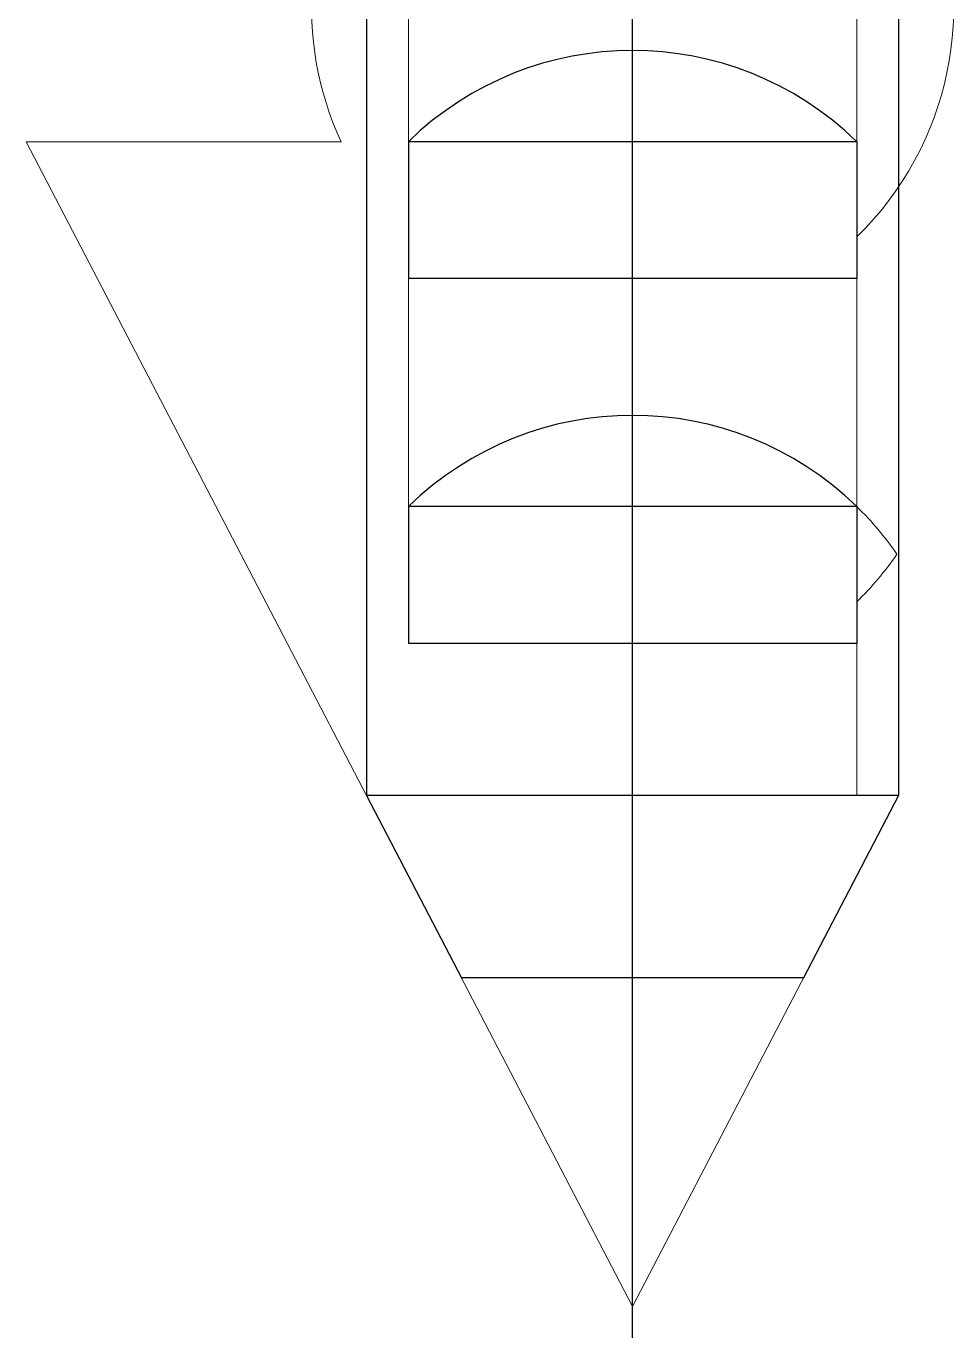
# Model space of a CAD drawing. Header units: millimetres. Extents: x 2148 to 2681, y 758 to 986.
# Drawn here: x 2290.91144 to 2290.93404, y 875.1721 to 875.20404 of the extents above; entities that cross this region are included whole.
import ezdxf

# ---------------------------------------------------------------- set-up
doc = ezdxf.new("R2010")
doc.units = ezdxf.units.MM
doc.layers.add('0.4', color=121, linetype='Continuous')
doc.layers.add('contrucion line05', color=86, linetype='Continuous')

msp = doc.modelspace()

# ---------------------------------------------------------------- linework, layer by layer
at = {"layer": '0.4', "color": 86, "lineweight": 0, "ltscale": 0.5}
for p, q in [((2290.931681338395, 875.2278983710519, -2.220439746692983e-08), (2290.931681338395, 875.1890095793885, -2.220439746692983e-08)), ((2290.931681338395, 875.2278983710519, -2.220439746692983e-08), (2290.931681338395, 875.1890095793885, -2.220439746692983e-08)), ((2290.931681338395, 875.2278983710519, -2.220439746692983e-08), (2290.931681338395, 875.1890095793885, -2.220439746692983e-08)), ((2290.931681338395, 875.2278983710519, -2.220439746692983e-08), (2290.931681338395, 875.1890095793885, -2.220439746692983e-08)), ((2290.931681338395, 875.2278983710519, -2.220439746692983e-08), (2290.931681338395, 875.1890095793885, -2.220439746692983e-08)), ((2290.931681338395, 875.2278983710519, -2.220439746692983e-08), (2290.931681338395, 875.1890095793885, -2.220439746692983e-08)), ((2290.931681338395, 875.2278983710519, -2.220439746692983e-08), (2290.931681338395, 875.1890095793885, -2.220439746692983e-08)), ((2290.931681338395, 875.2278983710519, -2.220439746692983e-08), (2290.931681338395, 875.1890095793885, -2.220439746692983e-08)), ((2290.931681338395, 875.2278983710519, -2.220439746692983e-08), (2290.931681338395, 875.1890095793885, -2.220439746692983e-08)), ((2290.931681338395, 875.2278983710519, -2.220439746692983e-08), (2290.931681338395, 875.1890095793885, -2.220439746692983e-08)), ((2290.920755439776, 875.1890095793885, -2.220439746692983e-08), (2290.920755439776, 875.2101206377217, -2.220439746692983e-08)), ((2290.920755439776, 875.1890095793885, -2.220439746692983e-08), (2290.920755439776, 875.2101206377217, -2.220439746692983e-08)), ((2290.920755439776, 875.1890095793885, -2.220439746692983e-08), (2290.920755439776, 875.2101206377217, -2.220439746692983e-08)), ((2290.920755439776, 875.1890095793885, -2.220439746692983e-08), (2290.920755439776, 875.2101206377217, -2.220439746692983e-08)), ((2290.920755439776, 875.1890095793885, -2.220439746692983e-08), (2290.920755439776, 875.2101206377217, -2.220439746692983e-08)), ((2290.920755439776, 875.1890095793885, -2.220439746692983e-08), (2290.920755439776, 875.2101206377217, -2.220439746692983e-08)), ((2290.920755439776, 875.1890095793885, -2.220439746692983e-08), (2290.920755439776, 875.2101206377217, -2.220439746692983e-08)), ((2290.920755439776, 875.1890095793885, -2.220439746692983e-08), (2290.920755439776, 875.2101206377217, -2.220439746692983e-08)), ((2290.920755439776, 875.1890095793885, -2.220439746692983e-08), (2290.920755439776, 875.2101206377217, -2.220439746692983e-08)), ((2290.920755439776, 875.1890095793885, -2.220439746692983e-08), (2290.920755439776, 875.2101206377217, -2.220439746692983e-08)), ((2290.926218389086, 875.1728614716219, -2.220439746692983e-08), (2290.911442191474, 875.2012317710567, -2.220439746692983e-08)), ((2290.911442191474, 875.2012317710567, -2.220439746692983e-08), (2290.919115281507, 875.2012317710567, -2.220439746692983e-08)), ((2290.926218389086, 875.1728614716219, -2.220439746692983e-08), (2290.911442191474, 875.2012317710567, -2.220439746692983e-08)), ((2290.911442191474, 875.2012317710567, -2.220439746692983e-08), (2290.919115281507, 875.2012317710567, -2.220439746692983e-08)), ((2290.926218389086, 875.1728614716219, -2.220439746692983e-08), (2290.911442191474, 875.2012317710567, -2.220439746692983e-08)), ((2290.911442191474, 875.2012317710567, -2.220439746692983e-08), (2290.919115281507, 875.2012317710567, -2.220439746692983e-08)), ((2290.926218389086, 875.1728614716219, -2.220439746692983e-08), (2290.911442191474, 875.2012317710567, -2.220439746692983e-08)), ((2290.911442191474, 875.2012317710567, -2.220439746692983e-08), (2290.919115281507, 875.2012317710567, -2.220439746692983e-08)), ((2290.926218389086, 875.1728614716219, -2.220439746692983e-08), (2290.911442191474, 875.2012317710567, -2.220439746692983e-08)), ((2290.911442191474, 875.2012317710567, -2.220439746692983e-08), (2290.919115281507, 875.2012317710567, -2.220439746692983e-08)), ((2290.926218389086, 875.1728614716219, -2.220439746692983e-08), (2290.911442191474, 875.2012317710567, -2.220439746692983e-08)), ((2290.911442191474, 875.2012317710567, -2.220439746692983e-08), (2290.919115281507, 875.2012317710567, -2.220439746692983e-08)), ((2290.926218389086, 875.1728614716219, -2.220439746692983e-08), (2290.911442191474, 875.2012317710567, -2.220439746692983e-08)), ((2290.911442191474, 875.2012317710567, -2.220439746692983e-08), (2290.919115281507, 875.2012317710567, -2.220439746692983e-08)), ((2290.926218389086, 875.1728614716219, -2.220439746692983e-08), (2290.911442191474, 875.2012317710567, -2.220439746692983e-08)), ((2290.911442191474, 875.2012317710567, -2.220439746692983e-08), (2290.919115281507, 875.2012317710567, -2.220439746692983e-08)), ((2290.926218389086, 875.1728614716219, -2.220439746692983e-08), (2290.911442191474, 875.2012317710567, -2.220439746692983e-08)), ((2290.911442191474, 875.2012317710567, -2.220439746692983e-08), (2290.919115281507, 875.2012317710567, -2.220439746692983e-08)), ((2290.926218389086, 875.1728614716219, -2.220439746692983e-08), (2290.911442191474, 875.2012317710567, -2.220439746692983e-08)), ((2290.911442191474, 875.2012317710567, -2.220439746692983e-08), (2290.919115281507, 875.2012317710567, -2.220439746692983e-08)), ((2290.931681338395, 875.1989131040125, -2.220439746692983e-08), (2290.931681338395, 875.1853058849472, -2.220439746692983e-08)), ((2290.931681338395, 875.1989131040125, -2.220439746692983e-08), (2290.931681338395, 875.1853058849472, -2.220439746692983e-08)), ((2290.931681338395, 875.1989131040125, -2.220439746692983e-08), (2290.931681338395, 875.1853058849472, -2.220439746692983e-08)), ((2290.931681338395, 875.1989131040125, -2.220439746692983e-08), (2290.931681338395, 875.1853058849472, -2.220439746692983e-08)), ((2290.931681338395, 875.1989131040125, -2.220439746692983e-08), (2290.931681338395, 875.1853058849472, -2.220439746692983e-08)), ((2290.931681338395, 875.1989131040125, -2.220439746692983e-08), (2290.931681338395, 875.1853058849472, -2.220439746692983e-08)), ((2290.931681338395, 875.1989131040125, -2.220439746692983e-08), (2290.931681338395, 875.1853058849472, -2.220439746692983e-08)), ((2290.931681338395, 875.1989131040125, -2.220439746692983e-08), (2290.931681338395, 875.1853058849472, -2.220439746692983e-08)), ((2290.931681338395, 875.1989131040125, -2.220439746692983e-08), (2290.931681338395, 875.1853058849472, -2.220439746692983e-08)), ((2290.931681338395, 875.1989131040125, -2.220439746692983e-08), (2290.931681338395, 875.1853058849472, -2.220439746692983e-08)), ((2290.931681338395, 875.1923429043916, -2.220439746692983e-08), (2290.931681338395, 875.1900242373474, -2.220439746692983e-08)), ((2290.931681338395, 875.1923429043916, -2.220439746692983e-08), (2290.931681338395, 875.1900242373474, -2.220439746692983e-08)), ((2290.931681338395, 875.1923429043916, -2.220439746692983e-08), (2290.931681338395, 875.1900242373474, -2.220439746692983e-08)), ((2290.931681338395, 875.1923429043916, -2.220439746692983e-08), (2290.931681338395, 875.1900242373474, -2.220439746692983e-08)), ((2290.931681338395, 875.1923429043916, -2.220439746692983e-08), (2290.931681338395, 875.1900242373474, -2.220439746692983e-08)), ((2290.931681338395, 875.1923429043916, -2.220439746692983e-08), (2290.931681338395, 875.1900242373474, -2.220439746692983e-08)), ((2290.931681338395, 875.1923429043916, -2.220439746692983e-08), (2290.931681338395, 875.1900242373474, -2.220439746692983e-08)), ((2290.931681338395, 875.1923429043916, -2.220439746692983e-08), (2290.931681338395, 875.1900242373474, -2.220439746692983e-08)), ((2290.931681338395, 875.1923429043916, -2.220439746692983e-08), (2290.931681338395, 875.1900242373474, -2.220439746692983e-08)), ((2290.931681338395, 875.1923429043916, -2.220439746692983e-08), (2290.931681338395, 875.1900242373474, -2.220439746692983e-08)), ((2290.931681338395, 875.1890095793885, -2.220439746692983e-08), (2290.920755439776, 875.1890095793885, -2.220439746692983e-08)), ((2290.931681338395, 875.1890095793885, -2.220439746692983e-08), (2290.920755439776, 875.1890095793885, -2.220439746692983e-08)), ((2290.931681338395, 875.1890095793885, -2.220439746692983e-08), (2290.920755439776, 875.1890095793885, -2.220439746692983e-08)), ((2290.931681338395, 875.1890095793885, -2.220439746692983e-08), (2290.920755439776, 875.1890095793885, -2.220439746692983e-08)), ((2290.931681338395, 875.1890095793885, -2.220439746692983e-08), (2290.920755439776, 875.1890095793885, -2.220439746692983e-08)), ((2290.931681338395, 875.1890095793885, -2.220439746692983e-08), (2290.920755439776, 875.1890095793885, -2.220439746692983e-08)), ((2290.931681338395, 875.1890095793885, -2.220439746692983e-08), (2290.920755439776, 875.1890095793885, -2.220439746692983e-08)), ((2290.931681338395, 875.1890095793885, -2.220439746692983e-08), (2290.920755439776, 875.1890095793885, -2.220439746692983e-08)), ((2290.931681338395, 875.1890095793885, -2.220439746692983e-08), (2290.920755439776, 875.1890095793885, -2.220439746692983e-08)), ((2290.931681338395, 875.1890095793885, -2.220439746692983e-08), (2290.920755439776, 875.1890095793885, -2.220439746692983e-08)), ((2290.932699854358, 875.1853058849472, -2.220439746692983e-08), (2290.926218389086, 875.1728614716219, -2.220439746692983e-08)), ((2290.932699854358, 875.1853058849472, -2.220439746692983e-08), (2290.926218389086, 875.1728614716219, -2.220439746692983e-08)), ((2290.932699854358, 875.1853058849472, -2.220439746692983e-08), (2290.926218389086, 875.1728614716219, -2.220439746692983e-08)), ((2290.932699854358, 875.1853058849472, -2.220439746692983e-08), (2290.926218389086, 875.1728614716219, -2.220439746692983e-08)), ((2290.932699854358, 875.1853058849472, -2.220439746692983e-08), (2290.926218389086, 875.1728614716219, -2.220439746692983e-08)), ((2290.932699854358, 875.1853058849472, -2.220439746692983e-08), (2290.926218389086, 875.1728614716219, -2.220439746692983e-08)), ((2290.932699854358, 875.1853058849472, -2.220439746692983e-08), (2290.926218389086, 875.1728614716219, -2.220439746692983e-08)), ((2290.932699854358, 875.1853058849472, -2.220439746692983e-08), (2290.926218389086, 875.1728614716219, -2.220439746692983e-08)), ((2290.932699854358, 875.1853058849472, -2.220439746692983e-08), (2290.926218389086, 875.1728614716219, -2.220439746692983e-08)), ((2290.932699854358, 875.1853058849472, -2.220439746692983e-08), (2290.926218389086, 875.1728614716219, -2.220439746692983e-08)), ((2290.931681338395, 875.1853058849472, -2.220439746692983e-08), (2290.932699854358, 875.1853058849472, -2.220439746692983e-08)), ((2290.931681338395, 875.1853058849472, -2.220439746692983e-08), (2290.932699854358, 875.1853058849472, -2.220439746692983e-08)), ((2290.931681338395, 875.1853058849472, -2.220439746692983e-08), (2290.932699854358, 875.1853058849472, -2.220439746692983e-08)), ((2290.931681338395, 875.1853058849472, -2.220439746692983e-08), (2290.932699854358, 875.1853058849472, -2.220439746692983e-08)), ((2290.931681338395, 875.1853058849472, -2.220439746692983e-08), (2290.932699854358, 875.1853058849472, -2.220439746692983e-08)), ((2290.931681338395, 875.1853058849472, -2.220439746692983e-08), (2290.932699854358, 875.1853058849472, -2.220439746692983e-08)), ((2290.931681338395, 875.1853058849472, -2.220439746692983e-08), (2290.932699854358, 875.1853058849472, -2.220439746692983e-08)), ((2290.931681338395, 875.1853058849472, -2.220439746692983e-08), (2290.932699854358, 875.1853058849472, -2.220439746692983e-08)), ((2290.931681338395, 875.1853058849472, -2.220439746692983e-08), (2290.932699854358, 875.1853058849472, -2.220439746692983e-08)), ((2290.931681338395, 875.1853058849472, -2.220439746692983e-08), (2290.932699854358, 875.1853058849472, -2.220439746692983e-08))]:
    msp.add_line(p, q, dxfattribs=at)
for centre, radius, start, end in [((2290.926218389086, 875.204516870867, -2.220439746692983e-08), 0.007825983521227571, 314.2709837656231, 90), ((2290.926218389086, 875.204516870867, -2.220439746692983e-08), 0.007825983521227571, 314.2709837656231, 90), ((2290.926218389086, 875.204516870867, -2.220439746692983e-08), 0.007825983521227571, 314.2709837656231, 90), ((2290.926218389086, 875.204516870867, -2.220439746692983e-08), 0.007825983521227571, 314.2709837656231, 90), ((2290.926218389086, 875.204516870867, -2.220439746692983e-08), 0.007825983521227571, 314.2709837656231, 90), ((2290.926218389086, 875.204516870867, -2.220439746692983e-08), 0.007825983521227571, 314.2709837656231, 90), ((2290.926218389086, 875.204516870867, -2.220439746692983e-08), 0.007825983521227571, 314.2709837656231, 90), ((2290.926218389086, 875.204516870867, -2.220439746692983e-08), 0.007825983521227571, 314.2709837656231, 90), ((2290.926218389086, 875.204516870867, -2.220439746692983e-08), 0.007825983521227571, 314.2709837656231, 90), ((2290.926218389086, 875.204516870867, -2.220439746692983e-08), 0.007825983521227571, 314.2709837656231, 90), ((2290.926218389086, 875.204516870867, -2.220439746692983e-08), 0.007825983521227571, 145.9140895742902, 204.8199602772743), ((2290.926218389086, 875.204516870867, -2.220439746692983e-08), 0.007825983521227571, 145.9140895742902, 204.8199602772743), ((2290.926218389086, 875.204516870867, -2.220439746692983e-08), 0.007825983521227571, 145.9140895742902, 204.8199602772743), ((2290.926218389086, 875.204516870867, -2.220439746692983e-08), 0.007825983521227571, 145.9140895742902, 204.8199602772743), ((2290.926218389086, 875.204516870867, -2.220439746692983e-08), 0.007825983521227571, 145.9140895742902, 204.8199602772743), ((2290.926218389086, 875.204516870867, -2.220439746692983e-08), 0.007825983521227571, 145.9140895742902, 204.8199602772743), ((2290.926218389086, 875.204516870867, -2.220439746692983e-08), 0.007825983521227571, 145.9140895742902, 204.8199602772743), ((2290.926218389086, 875.204516870867, -2.220439746692983e-08), 0.007825983521227571, 145.9140895742902, 204.8199602772743), ((2290.926218389086, 875.204516870867, -2.220439746692983e-08), 0.007825983521227571, 145.9140895742902, 204.8199602772743), ((2290.926218389086, 875.204516870867, -2.220439746692983e-08), 0.007825983521227571, 145.9140895742902, 204.8199602772743), ((2290.926218389086, 875.186739137537, -2.220439746692983e-08), 0.007825983521227571, 34.60442543421459, 45.72901623437693), ((2290.926218389086, 875.186739137537, -2.220439746692983e-08), 0.007825983521227571, 34.60442543421459, 45.72901623437693), ((2290.926218389086, 875.186739137537, -2.220439746692983e-08), 0.007825983521227571, 34.60442543421459, 45.72901623437693), ((2290.926218389086, 875.186739137537, -2.220439746692983e-08), 0.007825983521227571, 34.60442543421459, 45.72901623437693), ((2290.926218389086, 875.186739137537, -2.220439746692983e-08), 0.007825983521227571, 34.60442543421459, 45.72901623437693), ((2290.926218389086, 875.186739137537, -2.220439746692983e-08), 0.007825983521227571, 34.60442543421459, 45.72901623437693), ((2290.926218389086, 875.186739137537, -2.220439746692983e-08), 0.007825983521227571, 34.60442543421459, 45.72901623437693), ((2290.926218389086, 875.186739137537, -2.220439746692983e-08), 0.007825983521227571, 34.60442543421459, 45.72901623437693), ((2290.926218389086, 875.186739137537, -2.220439746692983e-08), 0.007825983521227571, 34.60442543421459, 45.72901623437693), ((2290.926218389086, 875.186739137537, -2.220439746692983e-08), 0.007825983521227571, 34.60442543421459, 45.72901623437693), ((2290.926218389086, 875.195628004202, -2.220439746692983e-08), 0.007825983521231181, 314.2709837656231, 325.3955745657854), ((2290.926218389086, 875.195628004202, -2.220439746692983e-08), 0.007825983521231181, 314.2709837656231, 325.3955745657854), ((2290.926218389086, 875.195628004202, -2.220439746692983e-08), 0.007825983521231181, 314.2709837656231, 325.3955745657854), ((2290.926218389086, 875.195628004202, -2.220439746692983e-08), 0.007825983521231181, 314.2709837656231, 325.3955745657854), ((2290.926218389086, 875.195628004202, -2.220439746692983e-08), 0.007825983521231181, 314.2709837656231, 325.3955745657854), ((2290.926218389086, 875.195628004202, -2.220439746692983e-08), 0.007825983521231181, 314.2709837656231, 325.3955745657854), ((2290.926218389086, 875.195628004202, -2.220439746692983e-08), 0.007825983521231181, 314.2709837656231, 325.3955745657854), ((2290.926218389086, 875.195628004202, -2.220439746692983e-08), 0.007825983521231181, 314.2709837656231, 325.3955745657854), ((2290.926218389086, 875.195628004202, -2.220439746692983e-08), 0.007825983521231181, 314.2709837656231, 325.3955745657854), ((2290.926218389086, 875.195628004202, -2.220439746692983e-08), 0.007825983521231181, 314.2709837656231, 325.3955745657854)]:
    msp.add_arc(centre, radius, start, end, dxfattribs=at)
at = {"layer": 'contrucion line05', "ltscale": 0.5}
for p, q in [((2290.926218389086, 875.172097756639, -2.220439746692983e-08), (2290.926218389086, 875.2746969348179, -2.220439746692983e-08)), ((2290.926218389086, 875.172097756639, -2.220439746692983e-08), (2290.926218389086, 875.2746969348179, -2.220439746692983e-08)), ((2290.926218389086, 875.172097756639, -2.220439746692983e-08), (2290.926218389086, 875.2746969348179, -2.220439746692983e-08)), ((2290.926218389086, 875.172097756639, -2.220439746692983e-08), (2290.926218389086, 875.2746969348179, -2.220439746692983e-08)), ((2290.926218389086, 875.172097756639, -2.220439746692983e-08), (2290.926218389086, 875.2746969348179, -2.220439746692983e-08)), ((2290.926218389086, 875.172097756639, -2.220439746692983e-08), (2290.926218389086, 875.2746969348179, -2.220439746692983e-08)), ((2290.926218389086, 875.172097756639, -2.220439746692983e-08), (2290.926218389086, 875.2746969348179, -2.220439746692983e-08)), ((2290.926218389086, 875.172097756639, -2.220439746692983e-08), (2290.926218389086, 875.2746969348179, -2.220439746692983e-08)), ((2290.926218389086, 875.172097756639, -2.220439746692983e-08), (2290.926218389086, 875.2746969348179, -2.220439746692983e-08)), ((2290.926218389086, 875.172097756639, -2.220439746692983e-08), (2290.926218389086, 875.2746969348179, -2.220439746692983e-08)), ((2290.926218389086, 875.172097756639, -2.220439746692983e-08), (2290.926218389086, 875.2746969348179, -2.220439746692983e-08)), ((2290.926218389086, 875.172097756639, -2.220439746692983e-08), (2290.926218389086, 875.2746969348179, -2.220439746692983e-08)), ((2290.926218389086, 875.172097756639, -2.220439746692983e-08), (2290.926218389086, 875.2746969348179, -2.220439746692983e-08)), ((2290.926218389086, 875.172097756639, -2.220439746692983e-08), (2290.926218389086, 875.2746969348179, -2.220439746692983e-08)), ((2290.926218389086, 875.172097756639, -2.220439746692983e-08), (2290.926218389086, 875.2746969348179, -2.220439746692983e-08)), ((2290.926218389086, 875.172097756639, -2.220439746692983e-08), (2290.926218389086, 875.2746969348179, -2.220439746692983e-08)), ((2290.926218389086, 875.172097756639, -2.220439746692983e-08), (2290.926218389086, 875.2746969348179, -2.220439746692983e-08)), ((2290.926218389086, 875.172097756639, -2.220439746692983e-08), (2290.926218389086, 875.2746969348179, -2.220439746692983e-08)), ((2290.926218389086, 875.172097756639, -2.220439746692983e-08), (2290.926218389086, 875.2746969348179, -2.220439746692983e-08)), ((2290.926218389086, 875.172097756639, -2.220439746692983e-08), (2290.926218389086, 875.2746969348179, -2.220439746692983e-08)), ((2290.919736923813, 875.2475279516318, -2.220439746692983e-08), (2290.919736923813, 875.1853058849472, -2.220439746692983e-08)), ((2290.919736923813, 875.2475279516318, -2.220439746692983e-08), (2290.919736923813, 875.1853058849472, -2.220439746692983e-08)), ((2290.919736923813, 875.2475279516318, -2.220439746692983e-08), (2290.919736923813, 875.1853058849472, -2.220439746692983e-08)), ((2290.919736923813, 875.2475279516318, -2.220439746692983e-08), (2290.919736923813, 875.1853058849472, -2.220439746692983e-08)), ((2290.919736923813, 875.2475279516318, -2.220439746692983e-08), (2290.919736923813, 875.1853058849472, -2.220439746692983e-08)), ((2290.919736923813, 875.2475279516318, -2.220439746692983e-08), (2290.919736923813, 875.1853058849472, -2.220439746692983e-08)), ((2290.919736923813, 875.2475279516318, -2.220439746692983e-08), (2290.919736923813, 875.1853058849472, -2.220439746692983e-08)), ((2290.919736923813, 875.2475279516318, -2.220439746692983e-08), (2290.919736923813, 875.1853058849472, -2.220439746692983e-08)), ((2290.919736923813, 875.2475279516318, -2.220439746692983e-08), (2290.919736923813, 875.1853058849472, -2.220439746692983e-08)), ((2290.919736923813, 875.2475279516318, -2.220439746692983e-08), (2290.919736923813, 875.1853058849472, -2.220439746692983e-08)), ((2290.932699854358, 875.2475279516318, -2.220439746692983e-08), (2290.932699854358, 875.1853058849472, -2.220439746692983e-08)), ((2290.932699854358, 875.2475279516318, -2.220439746692983e-08), (2290.932699854358, 875.1853058849472, -2.220439746692983e-08)), ((2290.932699854358, 875.2475279516318, -2.220439746692983e-08), (2290.932699854358, 875.1853058849472, -2.220439746692983e-08)), ((2290.932699854358, 875.2475279516318, -2.220439746692983e-08), (2290.932699854358, 875.1853058849472, -2.220439746692983e-08)), ((2290.932699854358, 875.2475279516318, -2.220439746692983e-08), (2290.932699854358, 875.1853058849472, -2.220439746692983e-08)), ((2290.932699854358, 875.2475279516318, -2.220439746692983e-08), (2290.932699854358, 875.1853058849472, -2.220439746692983e-08)), ((2290.932699854358, 875.2475279516318, -2.220439746692983e-08), (2290.932699854358, 875.1853058849472, -2.220439746692983e-08)), ((2290.932699854358, 875.2475279516318, -2.220439746692983e-08), (2290.932699854358, 875.1853058849472, -2.220439746692983e-08)), ((2290.932699854358, 875.2475279516318, -2.220439746692983e-08), (2290.932699854358, 875.1853058849472, -2.220439746692983e-08)), ((2290.932699854358, 875.2475279516318, -2.220439746692983e-08), (2290.932699854358, 875.1853058849472, -2.220439746692983e-08)), ((2290.931681338395, 875.2012317710567, -2.220439746692983e-08), (2290.920755439776, 875.2012317710567, -2.220439746692983e-08)), ((2290.920755439776, 875.2012317710567, -2.220439746692983e-08), (2290.920755439776, 875.1978984460536, -2.220439746692983e-08)), ((2290.931681338395, 875.2012317710567, -2.220439746692983e-08), (2290.920755439776, 875.2012317710567, -2.220439746692983e-08)), ((2290.920755439776, 875.2012317710567, -2.220439746692983e-08), (2290.920755439776, 875.1978984460536, -2.220439746692983e-08)), ((2290.931681338395, 875.2012317710567, -2.220439746692983e-08), (2290.920755439776, 875.2012317710567, -2.220439746692983e-08)), ((2290.920755439776, 875.2012317710567, -2.220439746692983e-08), (2290.920755439776, 875.1978984460536, -2.220439746692983e-08)), ((2290.931681338395, 875.2012317710567, -2.220439746692983e-08), (2290.920755439776, 875.2012317710567, -2.220439746692983e-08)), ((2290.920755439776, 875.2012317710567, -2.220439746692983e-08), (2290.920755439776, 875.1978984460536, -2.220439746692983e-08)), ((2290.931681338395, 875.2012317710567, -2.220439746692983e-08), (2290.920755439776, 875.2012317710567, -2.220439746692983e-08)), ((2290.920755439776, 875.2012317710567, -2.220439746692983e-08), (2290.920755439776, 875.1978984460536, -2.220439746692983e-08)), ((2290.931681338395, 875.2012317710567, -2.220439746692983e-08), (2290.920755439776, 875.2012317710567, -2.220439746692983e-08)), ((2290.920755439776, 875.2012317710567, -2.220439746692983e-08), (2290.920755439776, 875.1978984460536, -2.220439746692983e-08)), ((2290.931681338395, 875.2012317710567, -2.220439746692983e-08), (2290.920755439776, 875.2012317710567, -2.220439746692983e-08)), ((2290.920755439776, 875.2012317710567, -2.220439746692983e-08), (2290.920755439776, 875.1978984460536, -2.220439746692983e-08)), ((2290.931681338395, 875.2012317710567, -2.220439746692983e-08), (2290.920755439776, 875.2012317710567, -2.220439746692983e-08)), ((2290.920755439776, 875.2012317710567, -2.220439746692983e-08), (2290.920755439776, 875.1978984460536, -2.220439746692983e-08)), ((2290.931681338395, 875.2012317710567, -2.220439746692983e-08), (2290.920755439776, 875.2012317710567, -2.220439746692983e-08)), ((2290.920755439776, 875.2012317710567, -2.220439746692983e-08), (2290.920755439776, 875.1978984460536, -2.220439746692983e-08)), ((2290.931681338395, 875.2012317710567, -2.220439746692983e-08), (2290.920755439776, 875.2012317710567, -2.220439746692983e-08)), ((2290.920755439776, 875.2012317710567, -2.220439746692983e-08), (2290.920755439776, 875.1978984460536, -2.220439746692983e-08)), ((2290.931681338395, 875.2012317710567, -2.220439746692983e-08), (2290.931681338395, 875.1978984460536, -2.220439746692983e-08)), ((2290.931681338395, 875.2012317710567, -2.220439746692983e-08), (2290.931681338395, 875.1978984460536, -2.220439746692983e-08)), ((2290.931681338395, 875.2012317710567, -2.220439746692983e-08), (2290.931681338395, 875.1978984460536, -2.220439746692983e-08)), ((2290.931681338395, 875.2012317710567, -2.220439746692983e-08), (2290.931681338395, 875.1978984460536, -2.220439746692983e-08)), ((2290.931681338395, 875.2012317710567, -2.220439746692983e-08), (2290.931681338395, 875.1978984460536, -2.220439746692983e-08)), ((2290.931681338395, 875.2012317710567, -2.220439746692983e-08), (2290.931681338395, 875.1978984460536, -2.220439746692983e-08)), ((2290.931681338395, 875.2012317710567, -2.220439746692983e-08), (2290.931681338395, 875.1978984460536, -2.220439746692983e-08)), ((2290.931681338395, 875.2012317710567, -2.220439746692983e-08), (2290.931681338395, 875.1978984460536, -2.220439746692983e-08)), ((2290.931681338395, 875.2012317710567, -2.220439746692983e-08), (2290.931681338395, 875.1978984460536, -2.220439746692983e-08)), ((2290.931681338395, 875.2012317710567, -2.220439746692983e-08), (2290.931681338395, 875.1978984460536, -2.220439746692983e-08)), ((2290.931681338395, 875.1978984460536, -2.220439746692983e-08), (2290.920755439776, 875.1978984460536, -2.220439746692983e-08)), ((2290.931681338395, 875.1978984460536, -2.220439746692983e-08), (2290.920755439776, 875.1978984460536, -2.220439746692983e-08)), ((2290.931681338395, 875.1978984460536, -2.220439746692983e-08), (2290.920755439776, 875.1978984460536, -2.220439746692983e-08)), ((2290.931681338395, 875.1978984460536, -2.220439746692983e-08), (2290.920755439776, 875.1978984460536, -2.220439746692983e-08)), ((2290.931681338395, 875.1978984460536, -2.220439746692983e-08), (2290.920755439776, 875.1978984460536, -2.220439746692983e-08)), ((2290.931681338395, 875.1978984460536, -2.220439746692983e-08), (2290.920755439776, 875.1978984460536, -2.220439746692983e-08)), ((2290.931681338395, 875.1978984460536, -2.220439746692983e-08), (2290.920755439776, 875.1978984460536, -2.220439746692983e-08)), ((2290.931681338395, 875.1978984460536, -2.220439746692983e-08), (2290.920755439776, 875.1978984460536, -2.220439746692983e-08)), ((2290.931681338395, 875.1978984460536, -2.220439746692983e-08), (2290.920755439776, 875.1978984460536, -2.220439746692983e-08)), ((2290.931681338395, 875.1978984460536, -2.220439746692983e-08), (2290.920755439776, 875.1978984460536, -2.220439746692983e-08)), ((2290.931681338395, 875.1923429043916, -2.220439746692983e-08), (2290.920755439776, 875.1923429043916, -2.220439746692983e-08)), ((2290.920755439776, 875.1923429043916, -2.220439746692983e-08), (2290.920755439776, 875.1890095793885, -2.220439746692983e-08)), ((2290.931681338395, 875.1923429043916, -2.220439746692983e-08), (2290.920755439776, 875.1923429043916, -2.220439746692983e-08)), ((2290.920755439776, 875.1923429043916, -2.220439746692983e-08), (2290.920755439776, 875.1890095793885, -2.220439746692983e-08)), ((2290.931681338395, 875.1923429043916, -2.220439746692983e-08), (2290.920755439776, 875.1923429043916, -2.220439746692983e-08)), ((2290.920755439776, 875.1923429043916, -2.220439746692983e-08), (2290.920755439776, 875.1890095793885, -2.220439746692983e-08)), ((2290.931681338395, 875.1923429043916, -2.220439746692983e-08), (2290.920755439776, 875.1923429043916, -2.220439746692983e-08)), ((2290.920755439776, 875.1923429043916, -2.220439746692983e-08), (2290.920755439776, 875.1890095793885, -2.220439746692983e-08)), ((2290.931681338395, 875.1923429043916, -2.220439746692983e-08), (2290.920755439776, 875.1923429043916, -2.220439746692983e-08)), ((2290.920755439776, 875.1923429043916, -2.220439746692983e-08), (2290.920755439776, 875.1890095793885, -2.220439746692983e-08)), ((2290.931681338395, 875.1923429043916, -2.220439746692983e-08), (2290.920755439776, 875.1923429043916, -2.220439746692983e-08)), ((2290.920755439776, 875.1923429043916, -2.220439746692983e-08), (2290.920755439776, 875.1890095793885, -2.220439746692983e-08)), ((2290.931681338395, 875.1923429043916, -2.220439746692983e-08), (2290.920755439776, 875.1923429043916, -2.220439746692983e-08)), ((2290.920755439776, 875.1923429043916, -2.220439746692983e-08), (2290.920755439776, 875.1890095793885, -2.220439746692983e-08)), ((2290.931681338395, 875.1923429043916, -2.220439746692983e-08), (2290.920755439776, 875.1923429043916, -2.220439746692983e-08)), ((2290.920755439776, 875.1923429043916, -2.220439746692983e-08), (2290.920755439776, 875.1890095793885, -2.220439746692983e-08)), ((2290.931681338395, 875.1923429043916, -2.220439746692983e-08), (2290.920755439776, 875.1923429043916, -2.220439746692983e-08)), ((2290.920755439776, 875.1923429043916, -2.220439746692983e-08), (2290.920755439776, 875.1890095793885, -2.220439746692983e-08)), ((2290.931681338395, 875.1923429043916, -2.220439746692983e-08), (2290.920755439776, 875.1923429043916, -2.220439746692983e-08)), ((2290.920755439776, 875.1923429043916, -2.220439746692983e-08), (2290.920755439776, 875.1890095793885, -2.220439746692983e-08)), ((2290.931681338395, 875.1923429043916, -2.220439746692983e-08), (2290.931681338395, 875.1890095793885, -2.220439746692983e-08)), ((2290.931681338395, 875.1923429043916, -2.220439746692983e-08), (2290.931681338395, 875.1890095793885, -2.220439746692983e-08)), ((2290.931681338395, 875.1923429043916, -2.220439746692983e-08), (2290.931681338395, 875.1890095793885, -2.220439746692983e-08)), ((2290.931681338395, 875.1923429043916, -2.220439746692983e-08), (2290.931681338395, 875.1890095793885, -2.220439746692983e-08)), ((2290.931681338395, 875.1923429043916, -2.220439746692983e-08), (2290.931681338395, 875.1890095793885, -2.220439746692983e-08)), ((2290.931681338395, 875.1923429043916, -2.220439746692983e-08), (2290.931681338395, 875.1890095793885, -2.220439746692983e-08)), ((2290.931681338395, 875.1923429043916, -2.220439746692983e-08), (2290.931681338395, 875.1890095793885, -2.220439746692983e-08)), ((2290.931681338395, 875.1923429043916, -2.220439746692983e-08), (2290.931681338395, 875.1890095793885, -2.220439746692983e-08)), ((2290.931681338395, 875.1923429043916, -2.220439746692983e-08), (2290.931681338395, 875.1890095793885, -2.220439746692983e-08)), ((2290.931681338395, 875.1923429043916, -2.220439746692983e-08), (2290.931681338395, 875.1890095793885, -2.220439746692983e-08)), ((2290.931681338395, 875.1890095793885, -2.220439746692983e-08), (2290.920755439776, 875.1890095793885, -2.220439746692983e-08)), ((2290.931681338395, 875.1890095793885, -2.220439746692983e-08), (2290.920755439776, 875.1890095793885, -2.220439746692983e-08)), ((2290.931681338395, 875.1890095793885, -2.220439746692983e-08), (2290.920755439776, 875.1890095793885, -2.220439746692983e-08)), ((2290.931681338395, 875.1890095793885, -2.220439746692983e-08), (2290.920755439776, 875.1890095793885, -2.220439746692983e-08)), ((2290.931681338395, 875.1890095793885, -2.220439746692983e-08), (2290.920755439776, 875.1890095793885, -2.220439746692983e-08)), ((2290.931681338395, 875.1890095793885, -2.220439746692983e-08), (2290.920755439776, 875.1890095793885, -2.220439746692983e-08)), ((2290.931681338395, 875.1890095793885, -2.220439746692983e-08), (2290.920755439776, 875.1890095793885, -2.220439746692983e-08)), ((2290.931681338395, 875.1890095793885, -2.220439746692983e-08), (2290.920755439776, 875.1890095793885, -2.220439746692983e-08)), ((2290.931681338395, 875.1890095793885, -2.220439746692983e-08), (2290.920755439776, 875.1890095793885, -2.220439746692983e-08)), ((2290.931681338395, 875.1890095793885, -2.220439746692983e-08), (2290.920755439776, 875.1890095793885, -2.220439746692983e-08)), ((2290.932699854358, 875.1853058849472, -2.220439746692983e-08), (2290.919736923813, 875.1853058849472, -2.220439746692983e-08)), ((2290.919736923813, 875.1853058849472, -2.220439746692983e-08), (2290.922051732854, 875.1808614516292, -2.220439746692983e-08)), ((2290.932699854358, 875.1853058849472, -2.220439746692983e-08), (2290.919736923813, 875.1853058849472, -2.220439746692983e-08)), ((2290.919736923813, 875.1853058849472, -2.220439746692983e-08), (2290.922051732854, 875.1808614516292, -2.220439746692983e-08)), ((2290.932699854358, 875.1853058849472, -2.220439746692983e-08), (2290.919736923813, 875.1853058849472, -2.220439746692983e-08)), ((2290.919736923813, 875.1853058849472, -2.220439746692983e-08), (2290.922051732854, 875.1808614516292, -2.220439746692983e-08)), ((2290.932699854358, 875.1853058849472, -2.220439746692983e-08), (2290.919736923813, 875.1853058849472, -2.220439746692983e-08)), ((2290.919736923813, 875.1853058849472, -2.220439746692983e-08), (2290.922051732854, 875.1808614516292, -2.220439746692983e-08)), ((2290.932699854358, 875.1853058849472, -2.220439746692983e-08), (2290.919736923813, 875.1853058849472, -2.220439746692983e-08)), ((2290.919736923813, 875.1853058849472, -2.220439746692983e-08), (2290.922051732854, 875.1808614516292, -2.220439746692983e-08)), ((2290.932699854358, 875.1853058849472, -2.220439746692983e-08), (2290.919736923813, 875.1853058849472, -2.220439746692983e-08)), ((2290.919736923813, 875.1853058849472, -2.220439746692983e-08), (2290.922051732854, 875.1808614516292, -2.220439746692983e-08)), ((2290.932699854358, 875.1853058849472, -2.220439746692983e-08), (2290.919736923813, 875.1853058849472, -2.220439746692983e-08)), ((2290.919736923813, 875.1853058849472, -2.220439746692983e-08), (2290.922051732854, 875.1808614516292, -2.220439746692983e-08)), ((2290.932699854358, 875.1853058849472, -2.220439746692983e-08), (2290.919736923813, 875.1853058849472, -2.220439746692983e-08)), ((2290.919736923813, 875.1853058849472, -2.220439746692983e-08), (2290.922051732854, 875.1808614516292, -2.220439746692983e-08)), ((2290.932699854358, 875.1853058849472, -2.220439746692983e-08), (2290.919736923813, 875.1853058849472, -2.220439746692983e-08)), ((2290.919736923813, 875.1853058849472, -2.220439746692983e-08), (2290.922051732854, 875.1808614516292, -2.220439746692983e-08)), ((2290.932699854358, 875.1853058849472, -2.220439746692983e-08), (2290.919736923813, 875.1853058849472, -2.220439746692983e-08)), ((2290.919736923813, 875.1853058849472, -2.220439746692983e-08), (2290.922051732854, 875.1808614516292, -2.220439746692983e-08)), ((2290.932699854358, 875.1853058849472, -2.220439746692983e-08), (2290.930385045347, 875.1808614516292, -2.220439746692983e-08)), ((2290.932699854358, 875.1853058849472, -2.220439746692983e-08), (2290.930385045347, 875.1808614516292, -2.220439746692983e-08)), ((2290.932699854358, 875.1853058849472, -2.220439746692983e-08), (2290.930385045347, 875.1808614516292, -2.220439746692983e-08)), ((2290.932699854358, 875.1853058849472, -2.220439746692983e-08), (2290.930385045347, 875.1808614516292, -2.220439746692983e-08)), ((2290.932699854358, 875.1853058849472, -2.220439746692983e-08), (2290.930385045347, 875.1808614516292, -2.220439746692983e-08)), ((2290.932699854358, 875.1853058849472, -2.220439746692983e-08), (2290.930385045347, 875.1808614516292, -2.220439746692983e-08)), ((2290.932699854358, 875.1853058849472, -2.220439746692983e-08), (2290.930385045347, 875.1808614516292, -2.220439746692983e-08)), ((2290.932699854358, 875.1853058849472, -2.220439746692983e-08), (2290.930385045347, 875.1808614516292, -2.220439746692983e-08)), ((2290.932699854358, 875.1853058849472, -2.220439746692983e-08), (2290.930385045347, 875.1808614516292, -2.220439746692983e-08)), ((2290.932699854358, 875.1853058849472, -2.220439746692983e-08), (2290.930385045347, 875.1808614516292, -2.220439746692983e-08)), ((2290.930385045347, 875.1808614516292, -2.220439746692983e-08), (2290.922051732854, 875.1808614516292, -2.220439746692983e-08)), ((2290.930385045347, 875.1808614516292, -2.220439746692983e-08), (2290.922051732854, 875.1808614516292, -2.220439746692983e-08)), ((2290.930385045347, 875.1808614516292, -2.220439746692983e-08), (2290.922051732854, 875.1808614516292, -2.220439746692983e-08)), ((2290.930385045347, 875.1808614516292, -2.220439746692983e-08), (2290.922051732854, 875.1808614516292, -2.220439746692983e-08)), ((2290.930385045347, 875.1808614516292, -2.220439746692983e-08), (2290.922051732854, 875.1808614516292, -2.220439746692983e-08)), ((2290.930385045347, 875.1808614516292, -2.220439746692983e-08), (2290.922051732854, 875.1808614516292, -2.220439746692983e-08)), ((2290.930385045347, 875.1808614516292, -2.220439746692983e-08), (2290.922051732854, 875.1808614516292, -2.220439746692983e-08)), ((2290.930385045347, 875.1808614516292, -2.220439746692983e-08), (2290.922051732854, 875.1808614516292, -2.220439746692983e-08)), ((2290.930385045347, 875.1808614516292, -2.220439746692983e-08), (2290.922051732854, 875.1808614516292, -2.220439746692983e-08)), ((2290.930385045347, 875.1808614516292, -2.220439746692983e-08), (2290.922051732854, 875.1808614516292, -2.220439746692983e-08))]:
    msp.add_line(p, q, dxfattribs=at)
for centre in [(2290.926218389086, 875.195628004202, -2.220439746692983e-08), (2290.926218389086, 875.195628004202, -2.220439746692983e-08), (2290.926218389086, 875.195628004202, -2.220439746692983e-08), (2290.926218389086, 875.195628004202, -2.220439746692983e-08), (2290.926218389086, 875.195628004202, -2.220439746692983e-08), (2290.926218389086, 875.195628004202, -2.220439746692983e-08), (2290.926218389086, 875.195628004202, -2.220439746692983e-08), (2290.926218389086, 875.195628004202, -2.220439746692983e-08), (2290.926218389086, 875.195628004202, -2.220439746692983e-08), (2290.926218389086, 875.195628004202, -2.220439746692983e-08), (2290.926218389086, 875.186739137537, -2.220439746692983e-08), (2290.926218389086, 875.186739137537, -2.220439746692983e-08), (2290.926218389086, 875.186739137537, -2.220439746692983e-08), (2290.926218389086, 875.186739137537, -2.220439746692983e-08), (2290.926218389086, 875.186739137537, -2.220439746692983e-08), (2290.926218389086, 875.186739137537, -2.220439746692983e-08), (2290.926218389086, 875.186739137537, -2.220439746692983e-08), (2290.926218389086, 875.186739137537, -2.220439746692983e-08), (2290.926218389086, 875.186739137537, -2.220439746692983e-08), (2290.926218389086, 875.186739137537, -2.220439746692983e-08)]:
    msp.add_arc(centre, 0.007825983521216367, 45.72901623437693, 134.2709837656231, dxfattribs=at)

doc.saveas('drawing.dxf')
